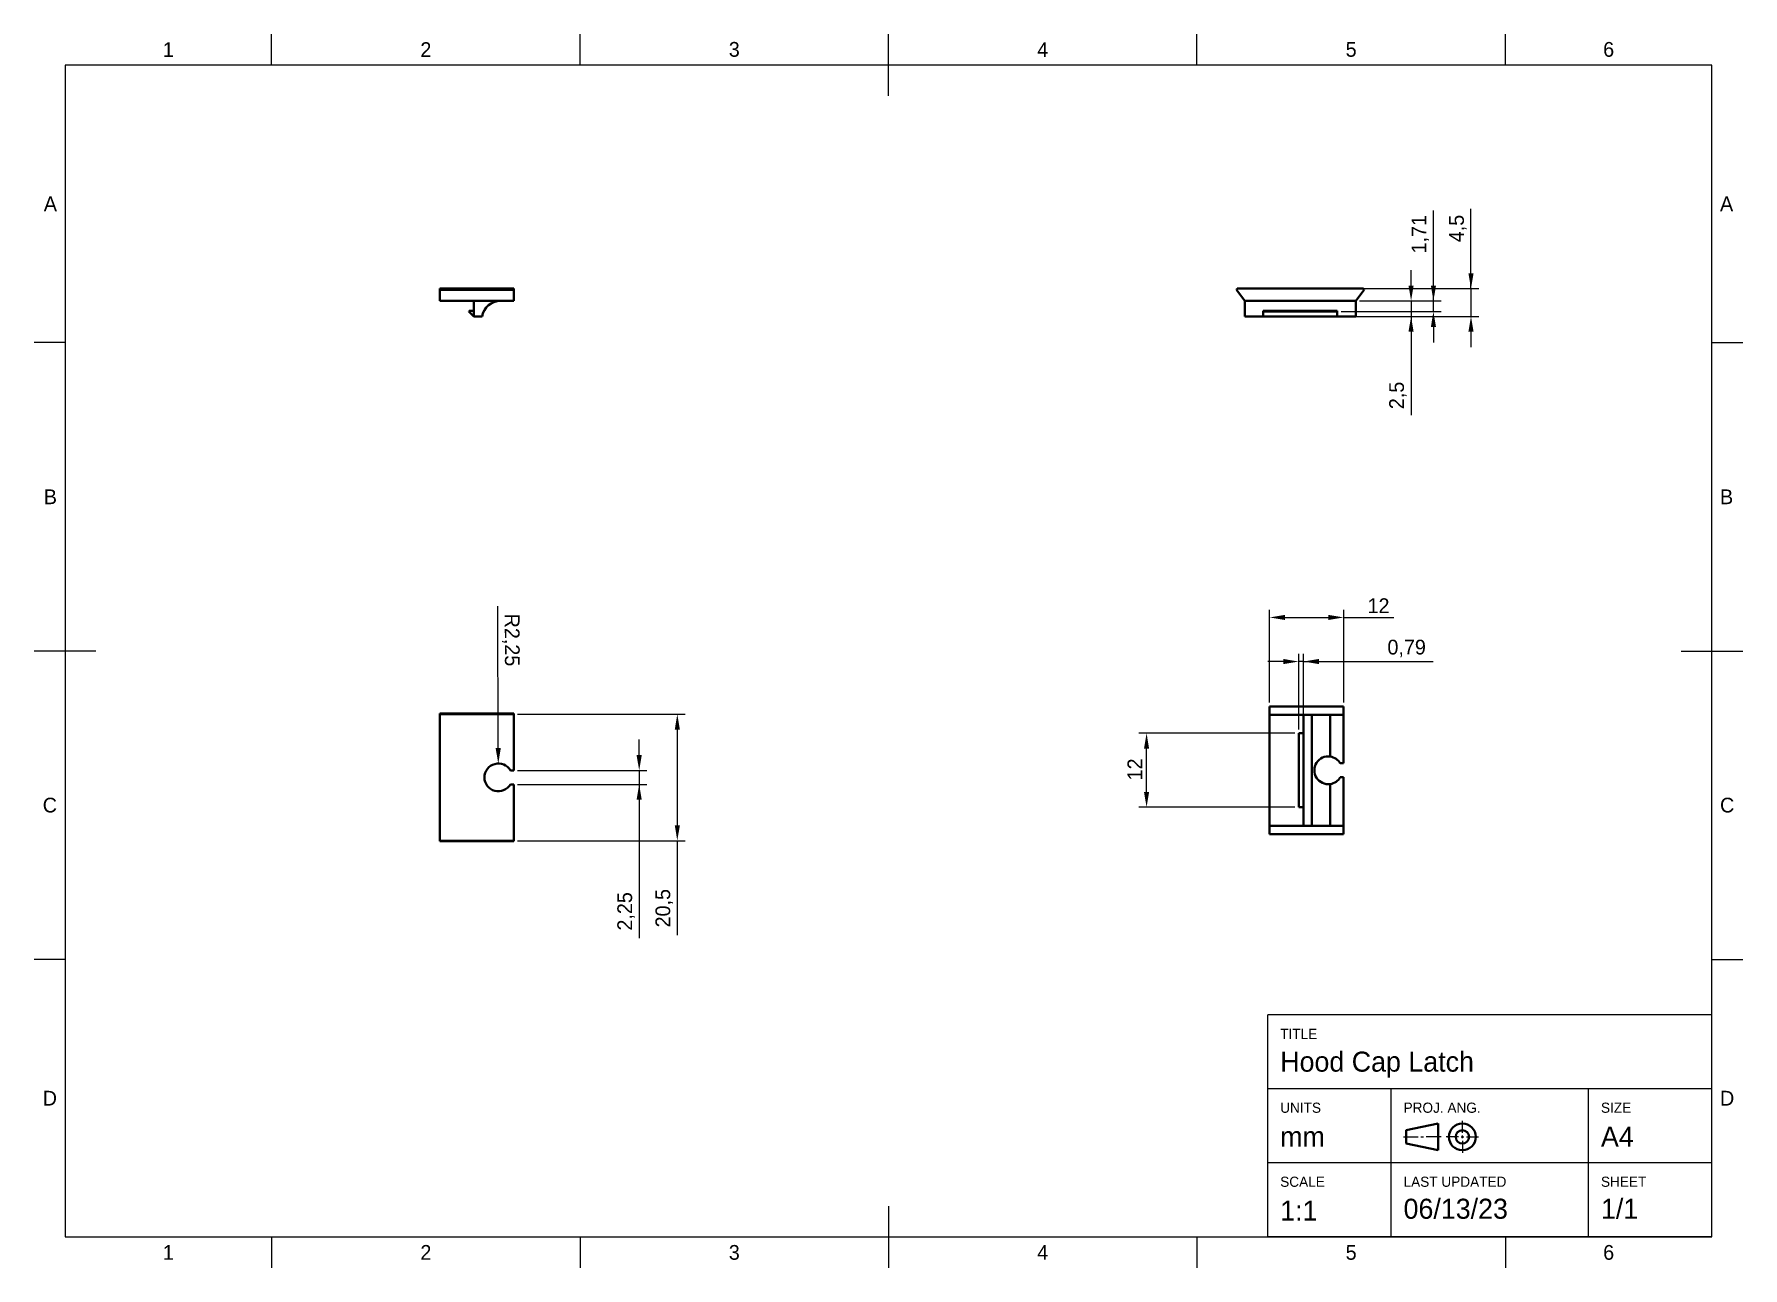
# Model space of a CAD drawing. Header units: millimetres. Extents: x 15 to 292, y 5 to 205.
import ezdxf

# ---------------------------------------------------------------- set-up
doc = ezdxf.new("R2010")
doc.units = ezdxf.units.MM
for name, color, linetype in [('Annotations', 7, 'Continuous'), ('Border', 7, 'Continuous'), ('Geometries', 7, 'Continuous')]:
    doc.layers.add(name, color=color, linetype=linetype)
doc.styles.add('Shapr0', font='txt', dxfattribs={"height": 2.3925})
doc.styles.add('Shapr1', font='txt', dxfattribs={"height": 2.3925})
doc.styles.add('Shapr3', font='txt', dxfattribs={"height": 2.3925})
doc.styles.add('Shapr4', font='txt', dxfattribs={"height": 2.3925})
doc.styles.add('Shapr5', font='txt', dxfattribs={"height": 2.3925})
doc.dimstyles.new('ISO-25', dxfattribs={"dimtxt": 2.5, "dimasz": 2.5, "dimexe": 1.25, "dimexo": 0.625, "dimtad": 1, "dimtxsty": 'Standard', "dimcen": 2.5, "dimadec": 0, "dimazin": 0, "dimtfac": 1, "dimtmove": 0, "dimatfit": 3, "dimfxl": 1, "dimarcsym": 0})

# ---------------------------------------------------------------- blocks, each defined once
blk = doc.blocks.new('*D2')
at = {"layer": 'Annotations', "color": 0, "linetype": 'Continuous', "lineweight": 15}
for p, q in [((113.08, 88.13), (113.08, 90.63)), ((93.38, 85.63), (114.33, 85.63)), ((93.38, 83.38), (114.33, 83.38)), ((113.08, 85.63), (113.08, 83.38)), ((113.08, 83.38), (113.08, 58.45)), ((113.08, 80.88), (113.08, 78.38))]:
    blk.add_line(p, q, dxfattribs=at)
at = {"layer": 'Annotations', "color": 0}
for points in [[(112.66, 88.13), (113.5, 88.13), (113.08, 85.63)], [(113.5, 80.88), (112.66, 80.88), (113.08, 83.38)]]:
    blk.add_solid(points, dxfattribs=at)
at = {"layer": 'Defpoints', "color": 0}
for p in [(92.75, 85.63), (92.75, 83.38), (113.08, 83.38)]:
    blk.add_point(p, dxfattribs=at)
at = {"layer": 'Annotations', "color": 0, "lineweight": 15, "insert": (110.96, 62.79), "char_height": 2.393, "attachment_point": 5, "rotation": 90, "style": 'Shapr4'}
blk.add_mtext('\\A1;2,25', dxfattribs=at)
blk = doc.blocks.new('*D3')
at = {"layer": 'Annotations', "color": 0, "linetype": 'Continuous', "lineweight": 15}
for p, q in [((93.38, 94.75), (120.51, 94.75)), ((119.26, 92.25), (119.26, 76.75)), ((93.38, 74.25), (120.51, 74.25)), ((119.26, 74.25), (119.26, 58.95))]:
    blk.add_line(p, q, dxfattribs=at)
at = {"layer": 'Annotations', "color": 0}
for points in [[(119.68, 92.25), (118.85, 92.25), (119.26, 94.75)], [(118.85, 76.75), (119.68, 76.75), (119.26, 74.25)]]:
    blk.add_solid(points, dxfattribs=at)
at = {"layer": 'Defpoints', "color": 0}
for p in [(92.75, 94.75), (92.75, 74.25), (119.26, 74.25)]:
    blk.add_point(p, dxfattribs=at)
at = {"layer": 'Annotations', "color": 0, "lineweight": 15, "insert": (117.14, 63.3), "char_height": 2.393, "attachment_point": 5, "rotation": 90, "style": 'Shapr4'}
blk.add_mtext('\\A1;20,5', dxfattribs=at)
blk = doc.blocks.new('*D4')
at = {"layer": 'Annotations', "color": 0, "linetype": 'Continuous', "lineweight": 15}
blk.add_line((90.23, 89.25), (90.14, 112.27), dxfattribs=at)
at = {"layer": 'Annotations', "color": 0}
blk.add_solid([(89.81, 89.25), (90.65, 89.25), (90.24, 86.75)], dxfattribs=at)
at = {"layer": 'Defpoints', "color": 0}
for p in [(90.24, 86.75), (90.25, 84.5)]:
    blk.add_point(p, dxfattribs=at)
at = {"layer": 'Annotations', "color": 0, "lineweight": 15, "insert": (92.28, 106.79), "char_height": 2.393, "attachment_point": 5, "rotation": 270.2314, "style": 'Shapr4'}
blk.add_mtext('\\A1;R2,25', dxfattribs=at)
blk = doc.blocks.new('*D5')
at = {"layer": 'Annotations', "color": 0, "linetype": 'Continuous', "lineweight": 15}
for p, q in [((219.37, 91.66), (194.09, 91.66)), ((195.34, 82.16), (195.34, 89.16)), ((219.37, 79.66), (194.09, 79.66))]:
    blk.add_line(p, q, dxfattribs=at)
at = {"layer": 'Annotations', "color": 0}
for points in [[(195.75, 89.16), (194.92, 89.16), (195.34, 91.66)], [(194.92, 82.16), (195.75, 82.16), (195.34, 79.66)]]:
    blk.add_solid(points, dxfattribs=at)
at = {"layer": 'Defpoints', "color": 0}
for p in [(195.34, 91.66), (220, 91.66), (220, 79.66)]:
    blk.add_point(p, dxfattribs=at)
at = {"layer": 'Annotations', "color": 0, "lineweight": 15, "insert": (193.44, 85.8), "char_height": 2.393, "attachment_point": 5, "rotation": 90, "style": 'Shapr5'}
blk.add_mtext('\\A1;12', dxfattribs=at)
blk = doc.blocks.new('*D6')
at = {"layer": 'Annotations', "color": 0, "linetype": 'Continuous', "lineweight": 15}
for p, q in [((217.5, 103.29), (215, 103.29)), ((220, 92.29), (220, 104.54)), ((220.79, 103.29), (220, 103.29)), ((220.79, 92.29), (220.79, 104.54)), ((220.79, 103.29), (241.79, 103.29)), ((223.29, 103.29), (225.79, 103.29))]:
    blk.add_line(p, q, dxfattribs=at)
at = {"layer": 'Annotations', "color": 0}
for points in [[(217.5, 102.87), (217.5, 103.71), (220, 103.29)], [(223.29, 103.71), (223.29, 102.87), (220.79, 103.29)]]:
    blk.add_solid(points, dxfattribs=at)
at = {"layer": 'Defpoints', "color": 0}
for p in [(220, 103.29), (220, 91.66), (220.79, 91.66)]:
    blk.add_point(p, dxfattribs=at)
at = {"layer": 'Annotations', "color": 0, "lineweight": 15, "insert": (237.5, 105.41), "char_height": 2.393, "attachment_point": 5, "style": 'Shapr5'}
blk.add_mtext('\\A1;0,79', dxfattribs=at)
blk = doc.blocks.new('*D7')
at = {"layer": 'Annotations', "color": 0, "linetype": 'Continuous', "lineweight": 15}
for p, q in [((215.29, 96.64), (215.29, 111.69)), ((227.29, 96.64), (227.29, 111.69)), ((217.79, 110.44), (224.79, 110.44)), ((227.29, 110.44), (235.4, 110.44))]:
    blk.add_line(p, q, dxfattribs=at)
at = {"layer": 'Annotations', "color": 0}
for points in [[(217.79, 110.86), (217.79, 110.02), (215.29, 110.44)], [(224.79, 110.02), (224.79, 110.86), (227.29, 110.44)]]:
    blk.add_solid(points, dxfattribs=at)
at = {"layer": 'Defpoints', "color": 0}
for p in [(227.29, 110.44), (215.29, 96.01), (227.29, 96.01)]:
    blk.add_point(p, dxfattribs=at)
at = {"layer": 'Annotations', "color": 0, "lineweight": 15, "insert": (232.94, 112.34), "char_height": 2.393, "attachment_point": 5, "style": 'Shapr5'}
blk.add_mtext('\\A1;12', dxfattribs=at)
blk = doc.blocks.new('*D8')
at = {"layer": 'Annotations', "color": 0, "linetype": 'Continuous', "lineweight": 15}
for p, q in [((241.84, 161.75), (241.84, 176.4)), ((241.84, 164.25), (241.84, 166.75)), ((229.88, 161.75), (243.09, 161.75)), ((241.84, 160.04), (241.84, 161.75)), ((226.87, 160.04), (243.09, 160.04)), ((241.84, 157.54), (241.84, 155.04))]:
    blk.add_line(p, q, dxfattribs=at)
at = {"layer": 'Annotations', "color": 0}
for points in [[(241.43, 164.25), (242.26, 164.25), (241.84, 161.75)], [(242.26, 157.54), (241.43, 157.54), (241.84, 160.04)]]:
    blk.add_solid(points, dxfattribs=at)
at = {"layer": 'Defpoints', "color": 0}
for p in [(229.25, 161.75), (241.84, 161.75), (226.25, 160.04)]:
    blk.add_point(p, dxfattribs=at)
at = {"layer": 'Annotations', "color": 0, "lineweight": 15, "insert": (239.72, 172.57), "char_height": 2.393, "attachment_point": 5, "rotation": 90, "style": 'Shapr3'}
blk.add_mtext('\\A1;1,71', dxfattribs=at)
blk = doc.blocks.new('*D9')
at = {"layer": 'Annotations', "color": 0, "linetype": 'Continuous', "lineweight": 15}
for p, q in [((247.93, 163.75), (247.93, 176.7)), ((247.93, 166.25), (247.93, 168.75)), ((210.62, 163.75), (249.18, 163.75)), ((247.93, 163.75), (247.93, 159.25)), ((211.88, 159.25), (249.18, 159.25)), ((247.93, 156.75), (247.93, 154.25))]:
    blk.add_line(p, q, dxfattribs=at)
at = {"layer": 'Annotations', "color": 0}
for points in [[(247.51, 166.25), (248.35, 166.25), (247.93, 163.75)], [(248.35, 156.75), (247.51, 156.75), (247.93, 159.25)]]:
    blk.add_solid(points, dxfattribs=at)
at = {"layer": 'Defpoints', "color": 0}
for p in [(210, 163.75), (211.25, 159.25), (247.93, 159.25)]:
    blk.add_point(p, dxfattribs=at)
at = {"layer": 'Annotations', "color": 0, "lineweight": 15, "insert": (245.81, 173.49), "char_height": 2.393, "attachment_point": 5, "rotation": 90, "style": 'Shapr3'}
blk.add_mtext('\\A1;4,5', dxfattribs=at)
blk = doc.blocks.new('*D10')
at = {"layer": 'Annotations', "color": 0, "linetype": 'Continuous', "lineweight": 15}
for p, q in [((238.22, 164.25), (238.22, 166.75)), ((229.88, 161.75), (239.47, 161.75)), ((238.22, 161.75), (238.22, 159.25)), ((229.88, 159.25), (239.47, 159.25)), ((238.22, 159.25), (238.22, 143.22)), ((238.22, 156.75), (238.22, 154.25))]:
    blk.add_line(p, q, dxfattribs=at)
at = {"layer": 'Annotations', "color": 0}
for points in [[(237.8, 164.25), (238.63, 164.25), (238.22, 161.75)], [(238.63, 156.75), (237.8, 156.75), (238.22, 159.25)]]:
    blk.add_solid(points, dxfattribs=at)
at = {"layer": 'Defpoints', "color": 0}
for p in [(229.25, 161.75), (229.25, 159.25), (238.22, 159.25)]:
    blk.add_point(p, dxfattribs=at)
at = {"layer": 'Annotations', "color": 0, "lineweight": 15, "insert": (236.09, 146.43), "char_height": 2.393, "attachment_point": 5, "rotation": 90, "style": 'Shapr3'}
blk.add_mtext('\\A1;2,5', dxfattribs=at)
blk = doc.blocks.new('*U11')
at = {"layer": 'Border', "linetype": 'Continuous', "lineweight": 15}
for p, q in [((287, 46), (215, 46)), ((215, 10), (215, 46)), ((287, 10), (287, 46)), ((287, 34), (215, 34)), ((235, 10), (235, 34)), ((267, 10), (267, 34)), ((246.53, 26.88), (246.53, 28.83)), ((237, 26.23), (239.38, 26.23)), ((239.82, 26.23), (240.25, 26.23)), ((243.07, 26.23), (240.68, 26.23)), ((245.88, 26.23), (243.93, 26.23)), ((246.32, 26.23), (246.75, 26.23)), ((246.53, 26.02), (246.53, 26.45)), ((246.53, 25.58), (246.53, 23.63)), ((247.18, 26.23), (249.13, 26.23)), ((287, 22), (215, 22)), ((287, 10), (215, 10))]:
    blk.add_line(p, q, dxfattribs=at)
at = {"layer": 'Border', "linetype": 'Continuous', "lineweight": 40}
for p, q in [((237.43, 27.32), (242.63, 28.4)), ((242.63, 28.4), (242.63, 24.07)), ((237.43, 27.32), (237.43, 25.15)), ((237.43, 25.15), (242.63, 24.07))]:
    blk.add_line(p, q, dxfattribs=at)
for radius in [2.17, 1.08]:
    blk.add_circle((246.53, 26.23), radius, dxfattribs=at)

msp = doc.modelspace()

# ---------------------------------------------------------------- linework, layer by layer
at = {"layer": 'Border', "linetype": 'Continuous', "lineweight": 15}
for p, q in [((53.5, 200), (53.5, 205)), ((103.5, 200), (103.5, 205)), ((153.5, 195), (153.5, 205)), ((203.5, 200), (203.5, 205)), ((253.5, 200), (253.5, 205)), ((287, 200), (20, 200)), ((20, 200), (20, 10)), ((287, 10), (287, 200)), ((20, 155), (15, 155)), ((287, 155), (292, 155)), ((25, 105), (15, 105)), ((282, 105), (292, 105)), ((20, 55), (15, 55)), ((287, 55), (292, 55)), ((153.5, 15), (153.5, 5)), ((20, 10), (287, 10)), ((53.5, 10), (53.5, 5)), ((103.5, 10), (103.5, 5)), ((203.5, 10), (203.5, 5)), ((253.5, 10), (253.5, 5))]:
    msp.add_line(p, q, dxfattribs=at)
at = {"layer": 'Geometries', "linetype": 'Continuous', "lineweight": 40}
for p, q in [((80.75, 163.75), (80.75, 163.55)), ((92.75, 163.75), (80.75, 163.75)), ((80.75, 163.55), (92.75, 163.55)), ((80.75, 161.75), (80.75, 163.55)), ((92.75, 163.55), (92.75, 163.75)), ((92.75, 163.55), (92.75, 161.75)), ((209.9, 163.55), (210, 163.75)), ((211.25, 161.75), (209.9, 163.55)), ((230.5, 163.75), (210, 163.75)), ((229.25, 161.75), (230.6, 163.55)), ((230.5, 163.75), (230.6, 163.55)), ((86.25, 161.75), (80.75, 161.75)), ((90.578, 161.75), (86.25, 161.75)), ((86.25, 160.125), (86.25, 161.75)), ((92.75, 161.75), (90.578, 161.75)), ((229.25, 161.75), (211.25, 161.75)), ((211.25, 159.25), (211.25, 161.75)), ((229.25, 159.25), (229.25, 161.75)), ((85.498, 160.125), (85.462, 160.038)), ((85.462, 160.038), (86.25, 159.25)), ((85.498, 160.125), (86.25, 160.125)), ((86.25, 159.25), (86.25, 160.125)), ((87.62, 159.25), (86.25, 159.25)), ((214.249, 159.25), (211.25, 159.25)), ((214.249, 160.038), (214.249, 160.125)), ((214.249, 160.125), (226.249, 160.125)), ((214.249, 159.25), (214.249, 160.038)), ((226.249, 160.038), (214.249, 160.038)), ((226.249, 159.25), (214.249, 159.25)), ((226.249, 160.125), (226.249, 160.038)), ((226.249, 160.038), (226.249, 159.25)), ((229.25, 159.25), (226.249, 159.25)), ((92.75, 94.85), (80.75, 94.85)), ((80.75, 94.85), (80.75, 94.75)), ((80.75, 94.75), (92.75, 94.75)), ((80.75, 74.25), (80.75, 94.75)), ((92.75, 94.75), (92.75, 94.85)), ((92.75, 94.75), (92.75, 85.625)), ((215.285, 96.014), (227.285, 96.014)), ((215.285, 94.664), (215.285, 96.014)), ((215.285, 94.664), (215.285, 76.664)), ((220.785, 94.664), (215.285, 94.664)), ((220.785, 94.664), (220.785, 91.663)), ((222.155, 94.664), (220.785, 94.664)), ((222.155, 76.664), (222.155, 94.664)), ((222.155, 94.664), (225.113, 94.664)), ((227.285, 94.664), (225.113, 94.664)), ((225.113, 94.664), (225.113, 87.887)), ((227.285, 96.014), (227.285, 94.664)), ((227.285, 94.664), (227.285, 86.789)), ((219.997, 91.663), (219.997, 79.663)), ((219.997, 91.663), (220.785, 91.663)), ((220.785, 91.663), (220.785, 79.663)), ((226.732, 86.789), (227.285, 86.789)), ((92.197, 83.375), (92.75, 83.375)), ((92.75, 85.625), (92.2, 85.625)), ((92.75, 83.375), (92.75, 74.25)), ((225.113, 83.435), (225.113, 76.664)), ((227.285, 84.539), (226.735, 84.539)), ((227.285, 84.539), (227.285, 76.664)), ((220.785, 79.663), (219.997, 79.663)), ((220.785, 79.663), (220.785, 76.664)), ((215.285, 76.664), (215.285, 75.314)), ((220.785, 76.664), (215.285, 76.664)), ((227.285, 75.314), (215.285, 75.314)), ((220.785, 76.664), (222.155, 76.664)), ((225.113, 76.664), (222.155, 76.664)), ((225.113, 76.664), (227.285, 76.664)), ((227.285, 75.314), (227.285, 76.664)), ((92.75, 74.25), (80.75, 74.25)), ((80.75, 74.25), (80.75, 74.15)), ((80.75, 74.15), (92.75, 74.15)), ((92.75, 74.15), (92.75, 74.25))]:
    msp.add_line(p, q, dxfattribs=at)
for centre, radius, start, end in [((90.578, 158.75), 3, 90, 170.40593), ((90.25, 84.502), 2.25, 29.9323, 329.93225), ((224.785, 85.661), 2.25, 81.60942, 278.39058), ((224.785, 85.661), 2.25, 30.06775, 81.60943), ((224.785, 85.661), 2.25, 278.39057, 330.0677)]:
    msp.add_arc(centre, radius, start, end, dxfattribs=at)

# ---------------------------------------------------------------- block references
msp.add_blockref('*U11', (0, 0))

# ---------------------------------------------------------------- texts
at = {"layer": 'Border', "linetype": 'Continuous', "lineweight": 15, "char_height": 2.393, "width": 2.3925, "style": 'Shapr0'}
for s, insert, attachment_point in [('1', (36.75, 201.304), 8), ('2', (78.5, 201.304), 8), ('3', (128.5, 201.304), 8), ('4', (178.5, 201.304), 8), ('5', (228.5, 201.304), 8), ('6', (270.25, 201.304), 8), ('A', (18.696, 177.5), 6), ('A', (288.304, 177.5), 4), ('B', (18.696, 130), 6), ('B', (288.304, 130), 4), ('C', (18.696, 80), 6), ('C', (288.304, 80), 4), ('D', (18.696, 32.5), 6), ('D', (288.304, 32.5), 4), ('1', (36.75, 8.696), 2), ('2', (78.5, 8.696), 2), ('3', (128.5, 8.696), 2), ('4', (178.5, 8.696), 2), ('5', (228.5, 8.696), 2), ('6', (270.25, 8.696), 2)]:
    msp.add_mtext(s, dxfattribs=dict(at, insert=insert, attachment_point=attachment_point))
at = {"layer": 'Border', "linetype": 'Continuous', "lineweight": 15, "attachment_point": 1, "style": 'Shapr1'}
for s, insert, char_height in [('TITLE', (217, 43.75), 1.65), ('Hood Cap Latch', (217, 40.052), 3.25), ('UNITS', (217, 31.783), 1.65), ('PROJ. ANG.', (237, 31.783), 1.65), ('SIZE', (269, 31.783), 1.65), ('A4', (269, 27.9), 3.25), ('mm', (217, 27.9), 3.25), ('SCALE', (217, 19.783), 1.65), ('LAST UPDATED', (237, 19.783), 1.65), ('SHEET', (269, 19.783), 1.65), ('1:1', (217, 15.9), 3.25), ('06/13/23', (237, 16.204), 3.25), ('1/1', (269, 16.204), 3.25)]:
    msp.add_mtext(s, dxfattribs=dict(at, insert=insert, char_height=char_height))

# ---------------------------------------------------------------- dimensions: what is measured, and where the dimension line sits
at = {"layer": 'Annotations', "linetype": 'Continuous', "lineweight": 15}
for base, p1, p2, angle, override, picture, middle in [((247.931, 159.25), (210, 163.75), (211.25, 159.25), 90, {"dimscale": 1, "dimgap": 0.7, "dimdec": 2, "dimlfac": 1, "dimrnd": 0.01, "dimzin": 8, "dimdsep": 44, "dimtxsty": 'Shapr3', "dimse1": 0, "dimse2": 0, "dimadec": 2, "dimtol": 0, "dimlim": 0, "dimtp": 0, "dimtm": 0, "dimtfac": 0.6, "dimtdec": 8, "dimfrac": 2, "dimtolj": 1, "dimlwd": 15, "dimlwe": 15}, '*D9', (247.931, 173.49)), ((241.844, 161.75), (226.249, 160.038), (229.25, 161.75), 270, {"dimscale": 1, "dimgap": 0.7, "dimdec": 2, "dimlfac": 1, "dimrnd": 0.01, "dimzin": 8, "dimdsep": 44, "dimtxsty": 'Shapr3', "dimse1": 0, "dimse2": 0, "dimadec": 2, "dimtol": 0, "dimlim": 0, "dimtp": 0, "dimtm": 0, "dimtfac": 0.6, "dimtdec": 8, "dimfrac": 2, "dimtolj": 1, "dimlwd": 15, "dimlwe": 15}, '*D8', (241.844, 172.571)), ((238.217, 159.25), (229.25, 161.75), (229.25, 159.25), 90, {"dimscale": 1, "dimgap": 0.7, "dimdec": 2, "dimlfac": 1, "dimrnd": 0.01, "dimzin": 8, "dimdsep": 44, "dimtxsty": 'Shapr3', "dimse1": 0, "dimse2": 0, "dimadec": 2, "dimtol": 0, "dimlim": 0, "dimtp": 0, "dimtm": 0, "dimtfac": 0.6, "dimtdec": 8, "dimfrac": 2, "dimtolj": 1, "dimlwd": 15, "dimlwe": 15}, '*D10', (238.217, 146.426)), ((119.262, 74.25), (92.75, 94.75), (92.75, 74.25), 90, {"dimscale": 1, "dimgap": 0.7, "dimdec": 2, "dimlfac": 1, "dimrnd": 0.01, "dimzin": 8, "dimdsep": 44, "dimtxsty": 'Shapr4', "dimse1": 0, "dimse2": 0, "dimadec": 2, "dimtol": 0, "dimlim": 0, "dimtp": 0, "dimtm": 0, "dimtfac": 0.6, "dimtdec": 8, "dimfrac": 2, "dimtolj": 1, "dimlwd": 15, "dimlwe": 15}, '*D3', (119.262, 63.298)), ((195.338, 91.663), (219.997, 79.663), (219.997, 91.663), 90, {"dimscale": 1, "dimgap": 0.7, "dimdec": 2, "dimlfac": 1, "dimrnd": 0.01, "dimzin": 8, "dimdsep": 44, "dimtxsty": 'Shapr5', "dimse1": 0, "dimse2": 0, "dimadec": 2, "dimtol": 0, "dimlim": 0, "dimtp": 0, "dimtm": 0, "dimtfac": 0.6, "dimtdec": 8, "dimfrac": 2, "dimtolj": 1, "dimlwd": 15, "dimlwe": 15}, '*D5', (195.338, 85.801)), ((113.081, 83.375), (92.75, 85.625), (92.75, 83.375), 90, {"dimscale": 1, "dimgap": 0.7, "dimdec": 2, "dimlfac": 1, "dimrnd": 0.01, "dimzin": 8, "dimdsep": 44, "dimtxsty": 'Shapr4', "dimse1": 0, "dimse2": 0, "dimadec": 2, "dimtol": 0, "dimlim": 0, "dimtp": 0, "dimtm": 0, "dimtfac": 0.6, "dimtdec": 8, "dimfrac": 2, "dimtolj": 1, "dimlwd": 15, "dimlwe": 15}, '*D2', (113.081, 62.794))]:
    dim = msp.add_linear_dim(base=base, p1=p1, p2=p2, angle=angle, dimstyle='ISO-25', override=override, dxfattribs=at)
    dim.commit()
    dim.dimension.update_dxf_attribs({"geometry": picture, "text_midpoint": middle, "dimtype": 160})
for base, p1, p2, picture, middle in [((227.285, 110.44), (215.285, 96.014), (227.285, 96.014), '*D7', (232.939, 110.44)), ((219.997, 103.291), (220.785, 91.663), (219.997, 91.663), '*D6', (237.505, 103.291))]:
    dim = msp.add_linear_dim(base=base, p1=p1, p2=p2, dimstyle='ISO-25', override={"dimscale": 1, "dimgap": 0.7, "dimdec": 2, "dimlfac": 1, "dimrnd": 0.01, "dimzin": 8, "dimdsep": 44, "dimtxsty": 'Shapr5', "dimse1": 0, "dimse2": 0, "dimadec": 2, "dimtol": 0, "dimlim": 0, "dimtp": 0, "dimtm": 0, "dimtfac": 0.6, "dimtdec": 8, "dimfrac": 2, "dimtolj": 1, "dimlwd": 15, "dimlwe": 15}, dxfattribs=at)
    dim.commit()
    dim.dimension.update_dxf_attribs({"geometry": picture, "text_midpoint": middle, "dimtype": 160})
dim = msp.add_radius_dim(center=(90.25, 84.502), mpoint=(90.241, 86.752), dimstyle='ISO-25', override={"dimscale": 1, "dimgap": 0.7, "dimdec": 2, "dimlfac": 1, "dimrnd": 0.01, "dimzin": 8, "dimdsep": 44, "dimtxsty": 'Shapr4', "dimcen": 0, "dimadec": 2, "dimtol": 0, "dimlim": 0, "dimtp": 0, "dimtm": 0, "dimtfac": 0.6, "dimtdec": 8, "dimtofl": 0, "dimfrac": 2, "dimtolj": 1, "dimlwd": 15, "dimlwe": 15}, dxfattribs=at)
dim.commit()
dim.dimension.update_dxf_attribs({"geometry": '*D4', "text_midpoint": (90.16, 106.785), "dimtype": 164})

doc.saveas('drawing.dxf')
